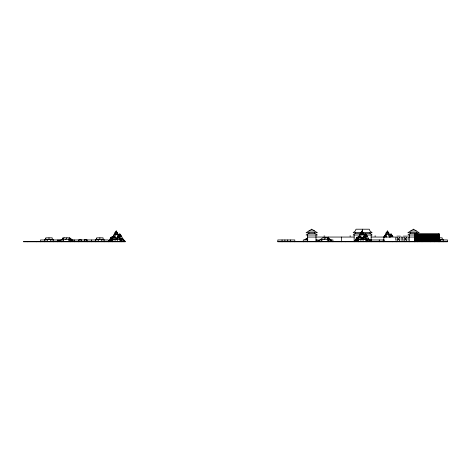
<?xml version="1.0" encoding="UTF-8"?>
<svg xmlns="http://www.w3.org/2000/svg" width="471" height="471" viewBox="0 0 471 471"><rect width="100%" height="100%" fill="white"/><g stroke="black" fill="none" stroke-linecap="round" stroke-linejoin="round"><path stroke-width="0.71" d="M117.067 241.364L118.298 235.924L122.154 241.364M362.876 241.364L364.112 235.924L367.969 241.364M110.679 237.831L112.092 237.831L111.386 236.984L110.679 237.831L109.537 239.951L109.914 241.364L111.256 239.48L116.608 239.48L113.935 235.524L112.604 241.788M356.129 238.538L358.272 238.538L357.201 236.984L355.352 239.951L355.729 241.364L357.071 239.48L362.423 239.48L360.774 236.654L359.75 235.524L358.396 241.788M114.812 237.325L116.26 230.937L119.016 235.759M360.621 237.325L362.075 230.937L364.825 235.759M386.067 237.325L387.515 230.937L390.271 235.759M384.766 236.654L385.19 235.524L386.214 236.654L384.165 236.654L385.19 235.524L385.614 236.654M112.439 238.002L114.794 232.957L116.26 230.937L117.709 237.325M358.519 237.437L360.609 232.957L362.075 230.937L363.524 237.325M384.23 236.878L386.055 232.957L387.515 230.937L388.705 235.983M358.243 237.743L359.467 235.753L358.896 236.842M113.087 236.842L113.652 235.753L113.482 236.842L112.681 236.842L112.18 237.743L113.652 235.753L112.681 236.842M384.342 236.842L384.907 235.753L383.936 236.842L384.742 236.842M116.202 239.027L118.298 235.924L119.31 239.609L121.088 241.788M362.011 239.027L364.112 235.924L365.125 239.609L366.88 241.788M357.995 237.743L359.467 235.753M115.289 241.364L113.935 235.524L111.256 239.48M361.098 241.364L359.75 235.524L357.071 239.48M384.101 236.842L384.907 235.753M112.828 239.48L111.356 241.364L112.381 237.596L115.489 237.596M358.637 239.48L357.171 241.364L358.195 237.596L361.298 237.596M64.203 237.831L61.872 239.598L72.039 239.598L69.708 237.831L62.778 237.831L62.778 238.715L61.719 239.598M65.54 239.598L66.959 237.831M69.213 239.598L69.002 238.715L69.708 237.831M324.054 239.598L325.467 237.831M327.728 239.598L327.516 238.715L328.222 237.831L330.554 239.598L320.386 239.598L322.717 237.831L328.222 237.831M108.342 241.364L109.537 239.951L111.645 239.951M354.157 241.364L355.352 239.951L357.454 239.951M113.293 237.596L109.914 241.364L111.032 240.657M359.102 237.596L355.729 241.364L356.847 240.657M361.169 233.239L355.293 233.239L353.173 235.005L359.809 235.005M307.522 239.598L304.725 239.598L307.698 237.831M111.079 240.61L109.914 241.364L111.386 236.984L111.833 238.538M356.894 240.61L355.729 241.364L357.201 236.984L357.642 238.538M79.099 239.951L80.088 239.333L81.077 239.951M79.099 240.128L79.593 239.821M84.762 239.951L85.751 239.333L86.746 239.951M84.762 240.128L85.257 239.821M308.923 233.239L306.091 235.005L317.401 235.005L314.575 233.239L308.923 233.239L308.923 232.745M418.048 234.299L416.352 233.239L410.7 233.239L407.868 235.005L439.408 235.005M323.924 236.059L324.831 236.059M349.823 236.059L350.73 236.059M374.816 236.059L375.723 236.059M308.923 230.978L314.575 230.978M410.7 230.978L416.352 230.978M361.18 232.745L353.173 232.745L355.293 230.978L355.999 229.212L369.276 229.212L369.982 230.978L372.102 232.745L362.635 232.745L362.635 229.212M114.794 232.957L117.726 232.957M360.609 232.957L363.535 232.957M386.055 232.957L388.981 232.957M363.371 233.239L369.982 233.239L372.102 235.005L366.279 235.005M414.386 234.158L439.408 234.158M414.386 234.44L439.408 234.44M114.041 234.635L118.48 234.635M359.856 234.635L364.289 234.635M385.302 234.635L389.735 234.635M414.386 234.723L439.408 234.723M121.041 235.317L118.498 235.317L119.769 233.869L121.041 235.317L124.026 241.364L121.147 238.944L119.769 233.869L118.969 236.53L121.701 236.53M366.856 235.317L364.313 235.317L365.584 233.869L366.856 235.317L369.841 241.364L366.962 238.944L365.584 233.869L364.784 236.53L367.51 236.53M392.302 235.317L389.752 235.317L391.03 233.869L392.955 236.53L390.229 236.53L391.03 233.869L391.825 236.53M414.386 235.288L439.408 235.288M414.386 235.571L439.408 235.571M414.386 235.853L439.408 235.853M396.841 236.136L400.362 236.136M403.294 236.136L407.291 236.136M414.386 236.136L439.408 236.136M414.386 236.418L439.408 236.418M112.91 236.654L114.959 236.654M358.725 236.654L360.774 236.654M414.386 236.701L439.408 236.701M358.496 236.842L359.296 236.842M117.367 236.978L119.234 236.978M363.176 236.978L365.049 236.978M389.17 236.978L390.488 236.978L389.558 235.924L389.941 236.978M414.386 236.984L439.408 236.984M307.51 237.054L354.157 237.054M371.119 237.054L396.211 237.054M400.803 237.054L402.57 237.054M407.868 237.054L415.028 237.054M414.386 237.266L439.767 237.296M414.386 237.549L439.408 237.549M116.885 237.855L119.716 237.855M356.494 237.831L357.907 237.831M362.694 237.855L365.525 237.855M414.386 237.831L439.408 237.831M439.602 237.831L442.145 237.831L442.145 238.715L443.205 239.598L439.673 239.598M115.313 238.002L117.208 238.002M361.122 238.002L363.023 238.002M414.386 238.114L439.408 238.114M414.386 238.397L439.408 238.397M110.314 238.538L112.457 238.538M69.002 238.715L70.414 238.715M306.48 238.715L307.698 238.715M327.516 238.715L328.929 238.715M414.386 238.679L439.408 238.679M119.769 238.944L123.096 238.944L125.327 241.788L23.55 241.788L23.55 241.364L125.304 241.364L124.114 240.675M365.584 238.944L368.905 238.944L371.119 241.364L369.929 240.675M414.386 238.962L439.408 238.962M414.386 239.244L439.408 239.244M414.386 239.527L439.408 239.527M79.593 239.645L80.582 239.645M85.257 239.645L86.246 239.645M115.86 239.609L120.741 239.609L121.065 241.364M361.669 239.609L366.556 239.609L366.88 241.364M414.386 239.81L439.408 239.81M63.52 239.951L50.409 239.951L50.409 241.364M307.904 239.951L303.259 239.951L303.265 241.788M315.988 239.951L318.013 239.951L318.013 241.364M322.029 239.951L318.814 239.951L318.814 241.364M368.834 239.951L384.165 239.951L384.165 241.364M414.386 240.092L439.408 240.092M414.386 240.375L439.408 240.375M414.386 240.657L439.408 240.657M439.219 240.911L440.62 240.911M414.386 240.94L439.408 240.94M57.468 241.223L67.265 241.364M315.982 241.223L325.773 241.364M414.386 241.223L439.408 241.223M277.819 241.364L395.858 241.364M400.803 241.364L402.216 241.364M407.868 241.364L414.939 241.364M438.966 241.364L447.45 241.364M24.368 241.505L39.699 241.505M41.33 241.505L56.661 241.505M58.292 241.505L73.623 241.505M75.254 241.505L90.585 241.505M92.216 241.505L107.547 241.505M109.178 241.505L124.509 241.505M316.806 241.505L408.469 241.505M414.386 241.505L439.408 241.505M396.829 241.617L397.742 241.617M398.978 241.617L399.891 241.617M404.106 241.617L405.019 241.617M405.572 241.617L406.479 241.617M85.751 239.509L86.746 240.128M80.088 239.509L81.077 240.128M366.962 238.944L367.262 241.364M121.147 238.944L121.377 240.758M443.211 239.951L443.211 241.788M440.385 241.364L440.385 239.951L447.45 239.951L447.45 241.788L277.819 241.788L277.819 239.951L294.787 239.951L294.787 241.788M439.408 241.788L439.408 233.875L414.386 233.875L414.386 241.788M438.842 233.875L438.842 241.788M434.727 241.364L434.727 241.788M430.488 241.364L430.488 241.788M422.004 241.364L422.004 241.788M417.765 241.364L417.765 241.788M416.352 232.745L416.352 233.239M414.951 233.875L414.951 241.788M410.7 232.745L410.7 233.239M409.281 235.005L409.281 241.788M408.122 237.549L408.122 240.375M405.042 241.364L405.042 241.788M402.469 237.549L402.469 240.375M401.186 237.549L401.186 240.375M396.564 241.364L396.564 241.788M395.705 237.773L395.705 238.685M395.705 239.239L395.705 240.145M392.319 241.364L392.319 241.788M383.841 237.054L383.841 241.788M383.188 239.951L383.188 241.364M379.597 241.364L379.597 241.788M379.273 239.951L379.273 241.364M371.442 239.951L371.442 241.364M371.119 235.005L371.119 241.788M370.465 239.951L370.465 241.364M369.982 232.745L369.982 233.239M355.293 232.745L355.293 233.239M354.157 235.005L354.157 241.788M345.673 241.364L345.673 241.788M341.434 237.054L341.434 241.788M332.95 241.788L332.95 239.951L328.305 239.951L328.305 241.364M331.537 239.951L331.537 241.364M330.925 239.951L330.925 241.364M330.124 239.951L330.124 241.364M328.711 237.054L328.711 239.209M328.711 239.951L328.711 241.788M327.304 239.598L327.304 241.364M321.799 239.598L321.799 241.364M320.227 241.364L320.227 241.788M319.426 239.951L319.426 241.364M316.806 239.951L316.806 241.364M315.988 235.005L315.988 241.788M314.575 232.745L314.575 233.239M307.51 235.005L307.51 241.788M290.542 239.951L290.542 241.788M287.716 239.951L287.716 241.364M284.89 239.951L284.89 241.364M282.064 239.951L282.064 241.788M108.365 241.788L108.342 239.951L101.277 239.951L101.277 241.364M104.103 239.951L104.12 241.788M99.858 237.831L99.858 239.598M98.445 241.364L98.445 239.951L69.79 239.951L69.79 241.364M95.642 241.364L95.642 241.788M95.619 239.951L95.619 241.364M91.38 239.951L91.403 241.788M87.159 239.951L87.159 241.788M84.333 239.951L84.333 241.364M81.507 239.951L81.507 241.364M78.681 239.951L78.681 241.788M74.436 239.951L74.436 241.788M73.023 239.951L73.023 241.364M72.41 239.951L72.41 241.364M71.61 239.951L71.61 241.364M70.197 239.951L70.197 241.788M68.79 239.598L68.79 241.364M63.285 239.598L63.285 241.364M61.719 241.364L61.719 241.788M60.912 239.951L60.912 241.364M60.3 239.951L60.3 241.364M59.499 239.951L59.499 241.364M58.292 239.951L58.292 241.364M57.474 239.951L57.474 241.788M53.235 239.951L53.235 241.788M48.996 237.831L48.996 239.598M47.583 241.364L47.583 239.951L40.512 239.951L40.512 241.788M44.751 239.951L44.751 241.788M36.273 241.364L36.273 241.788M27.789 241.364L27.789 241.788M396.847 237.767C397.4 239.504 398.195 236.542 396.847 237.767M396.847 239.922C397.4 241.652 398.195 238.697 396.847 239.922M397.918 238.938C398.478 240.675 399.273 237.714 397.918 238.938M398.996 237.767C399.555 239.504 400.344 236.542 398.996 237.767M398.996 239.922C399.555 241.652 400.344 238.697 398.996 239.922M403.782 237.767C404.336 239.504 405.131 236.542 403.782 237.767M403.782 239.922C404.336 241.652 405.131 238.697 403.782 239.922M404.954 238.844C405.507 240.581 406.302 237.62 404.954 238.844M405.931 237.767C406.485 239.504 407.28 236.542 405.931 237.767M405.931 239.922C406.485 241.652 407.28 238.697 405.931 239.922M45.817 238.715L44.757 239.598L53.235 239.598L52.169 238.715L52.169 237.831L45.817 237.831L45.817 238.715M96.685 238.715L95.625 239.598L104.097 239.598L103.037 238.715L103.037 237.831L96.685 237.831L96.685 238.715M311.749 229.212L306.091 232.745L317.401 232.745L311.749 229.212M413.526 229.212L407.868 232.745L419.178 232.745L413.526 229.212"/></g></svg>
